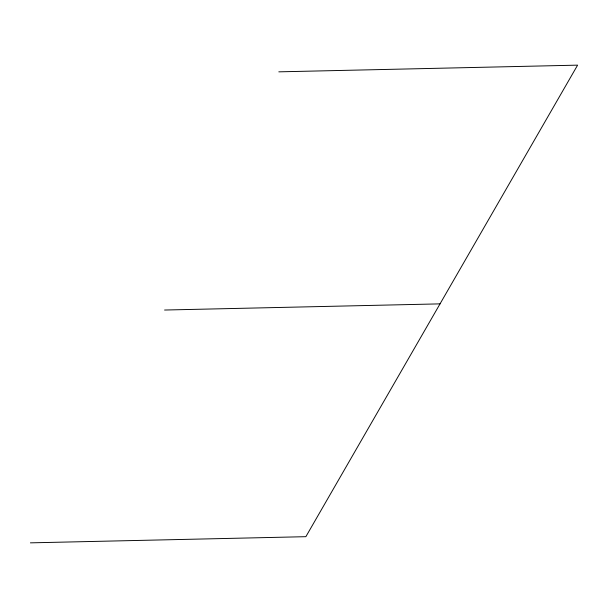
<?xml version="1.0" encoding="UTF-8"?>
<svg xmlns="http://www.w3.org/2000/svg" width="608" height="608" viewBox="0 0 608 608"><rect width="100%" height="100%" fill="white"/><g stroke="black" fill="none" stroke-linecap="round" stroke-linejoin="round"><path stroke-width="0.91" d="M278.814 71.843L577.6 65.147L305.862 536.682L30.4 542.853M164.57 310.034L440.032 303.871"/></g></svg>
